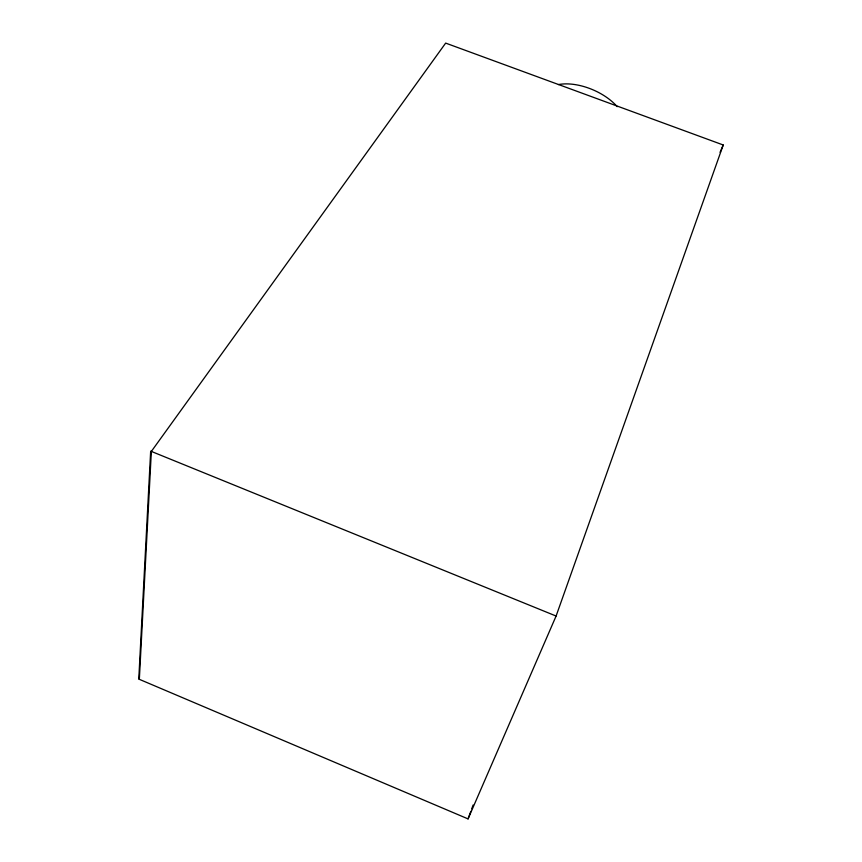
<?xml version="1.0" encoding="UTF-8"?>
<svg xmlns="http://www.w3.org/2000/svg" width="862" height="862" viewBox="0 0 862 862"><rect width="100%" height="100%" fill="white"/><g stroke="black" fill="none" stroke-linecap="round" stroke-linejoin="round"><path stroke-width="1.29" d="M139.342 679.321L151.356 451.419L445.665 43.1L723.229 144.988L556.098 616.039L468.055 818.9L138.771 679.084L150.667 451.138L556.098 616.039M468.055 818.9L470.814 811.325M471.74 808.793L473.119 805.011M720.05 152.305L723.229 144.988M558.436 84.573A43.294 23.317 23.2 0 1 617.214 106.672"/></g></svg>
